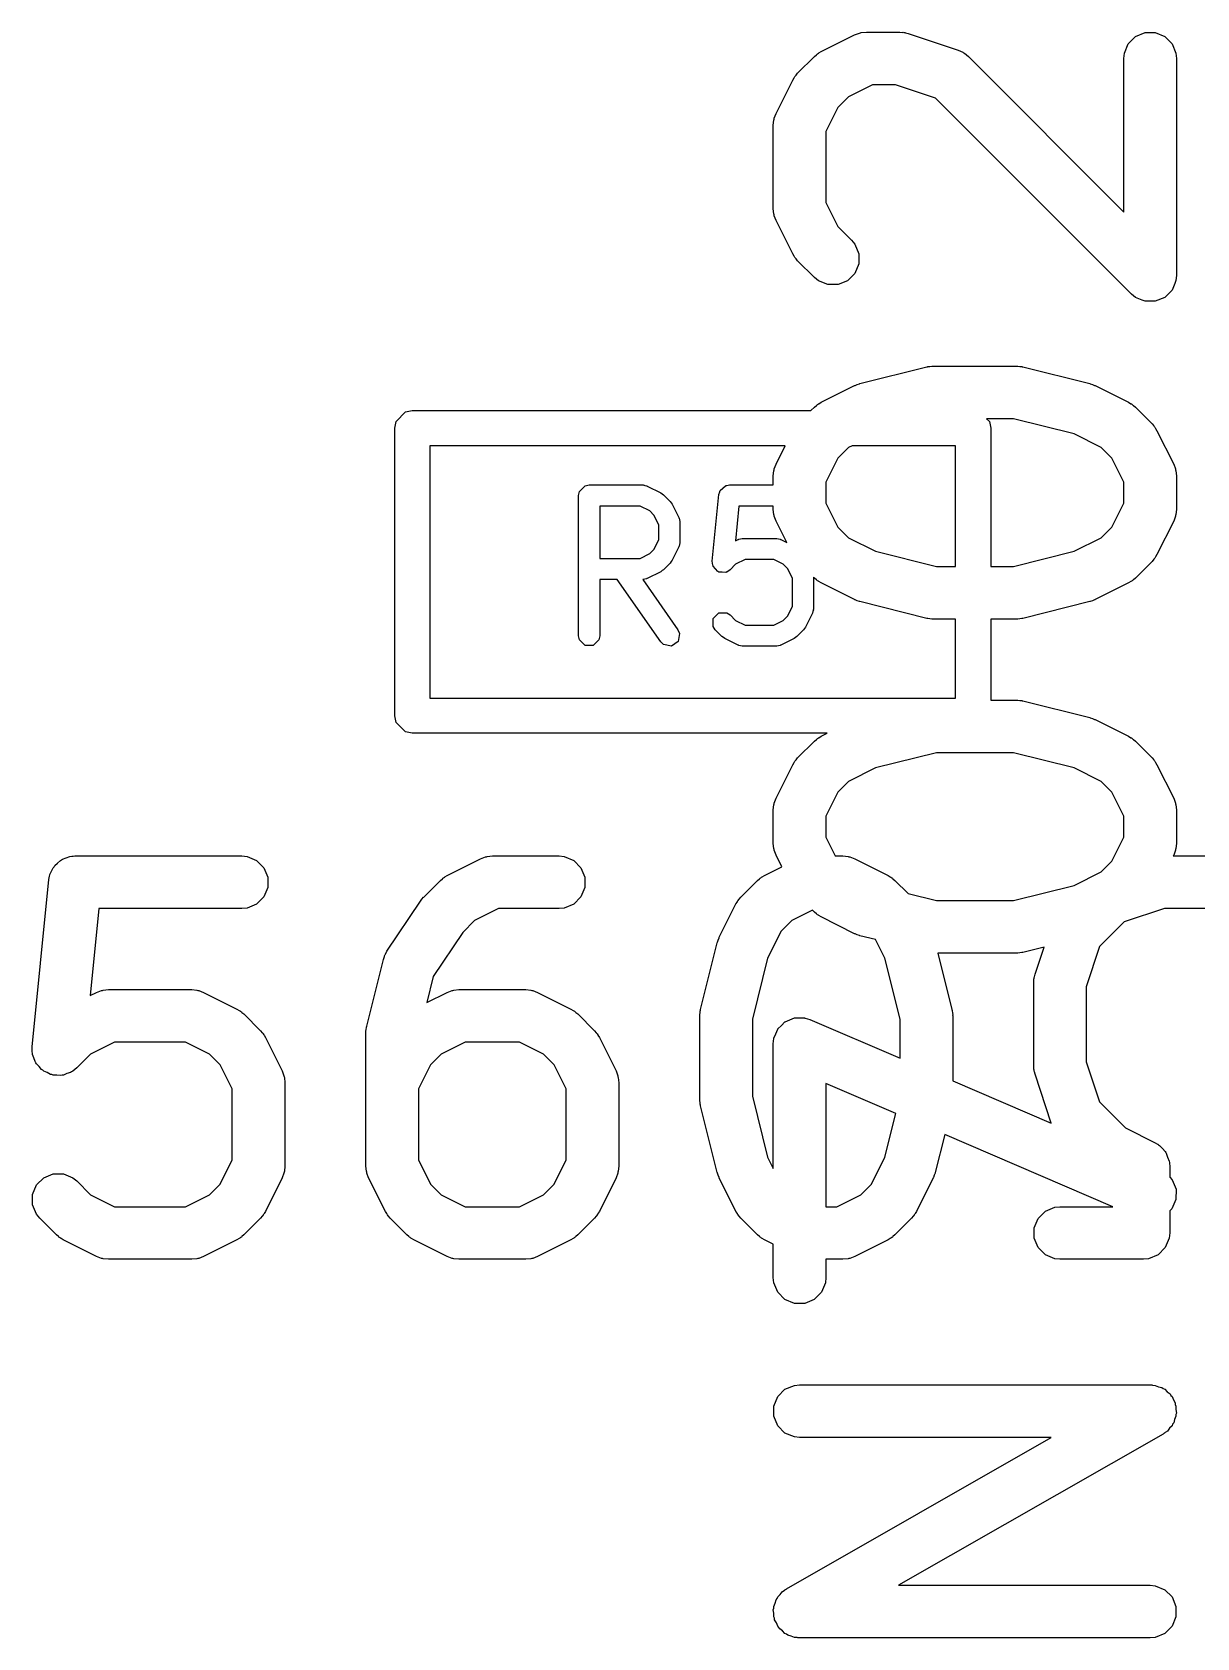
# Model space of a CAD drawing. Header units: millimetres. Extents: x 129 to 276, y -185 to -58.
# Drawn here: x 245.866 to 249.188, y -64.289 to -59.711 of the extents above; entities that cross this region are included whole.
import ezdxf

# ---------------------------------------------------------------- set-up
doc = ezdxf.new("R2010")
doc.units = ezdxf.units.MM
doc.layers.add('F.Fab', color=9, linetype='CONTINUOUS', true_color=0xafafaf)

msp = doc.modelspace()

# ---------------------------------------------------------------- linework, layer by layer
at = {"layer": 'F.Fab', "linetype": 'CONTINUOUS'}
for p, q in [((248.116516, -59.766251), (248.211754, -59.718632)), ((248.211754, -59.718632), (248.225485, -59.713377)), ((248.225485, -59.713377), (248.228174, -59.713185)), ((248.228174, -59.713185), (248.230663, -59.712155)), ((248.230663, -59.712155), (248.245295, -59.710714)), ((248.245295, -59.710714), (248.340533, -59.710714)), ((248.340533, -59.710714), (248.347938, -59.711443)), ((248.347938, -59.711443), (248.349913, -59.711303)), ((248.349913, -59.711303), (248.35251, -59.711893)), ((248.35251, -59.711893), (248.355165, -59.712155)), ((248.355165, -59.712155), (248.356996, -59.712913)), ((248.356996, -59.712913), (248.36425, -59.714563)), ((248.36425, -59.714563), (248.507107, -59.762182)), ((248.98126, -59.771082), (248.992459, -59.744046)), ((248.992459, -59.744046), (249.013151, -59.723354)), ((249.013151, -59.723354), (249.040187, -59.712155)), ((249.040187, -59.712155), (249.069451, -59.712155)), ((249.069451, -59.712155), (249.096487, -59.723354)), ((249.096487, -59.723354), (249.117179, -59.744046)), ((249.117179, -59.744046), (249.128378, -59.771082)), ((248.049405, -59.827919), (248.097024, -59.7803)), ((248.097024, -59.7803), (248.102773, -59.775581)), ((248.102773, -59.775581), (248.104073, -59.774083)), ((248.104073, -59.774083), (248.106332, -59.772661)), ((248.106332, -59.772661), (248.108389, -59.770973)), ((248.108389, -59.770973), (248.110216, -59.770215)), ((248.110216, -59.770215), (248.116516, -59.766251)), ((248.507107, -59.762182), (248.520532, -59.768176)), ((248.520532, -59.768176), (248.522567, -59.769941)), ((248.522567, -59.769941), (248.525058, -59.770973)), ((248.525058, -59.770973), (248.536423, -59.7803)), ((248.536423, -59.7803), (248.979819, -60.223695)), ((248.979819, -59.785714), (248.98126, -59.771082)), ((248.979819, -60.223695), (248.979819, -59.785714)), ((249.128378, -59.771082), (249.129819, -59.785714)), ((249.129819, -59.785714), (249.129819, -60.404761)), ((248.035356, -59.847411), (248.03932, -59.841111)), ((248.03932, -59.841111), (248.040078, -59.839284)), ((248.040078, -59.839284), (248.041766, -59.837227)), ((248.041766, -59.837227), (248.043188, -59.834968)), ((248.043188, -59.834968), (248.044686, -59.833668)), ((248.044686, -59.833668), (248.049405, -59.827919)), ((247.987737, -59.942649), (248.035356, -59.847411)), ((248.263, -59.860714), (248.194484, -59.894972)), ((248.328363, -59.860714), (248.263, -59.860714)), ((248.442876, -59.898885), (248.328363, -59.860714)), ((248.164077, -59.925379), (248.129819, -59.993895)), ((248.194484, -59.894972), (248.164077, -59.925379)), ((249.001786, -60.457794), (248.442876, -59.898885)), ((247.979819, -59.97619), (247.98126, -59.961558)), ((247.979819, -60.214285), (247.979819, -59.97619)), ((247.98126, -59.961558), (247.982291, -59.959068)), ((247.982291, -59.959068), (247.982482, -59.956381)), ((247.982482, -59.956381), (247.987737, -59.942649)), ((248.129819, -59.993895), (248.129819, -60.19658)), ((248.129819, -60.19658), (248.164077, -60.265096)), ((247.98126, -60.228917), (247.979819, -60.214285)), ((247.982291, -60.231406), (247.98126, -60.228917)), ((247.982482, -60.234094), (247.982291, -60.231406)), ((247.987737, -60.247826), (247.982482, -60.234094)), ((248.035356, -60.343064), (247.987737, -60.247826)), ((248.164077, -60.265096), (248.20309, -60.304109)), ((248.03932, -60.349363), (248.035356, -60.343064)), ((248.20309, -60.304109), (248.212417, -60.315474)), ((248.212417, -60.315474), (248.223616, -60.34251)), ((248.223616, -60.34251), (248.223616, -60.371773)), ((248.040078, -60.351191), (248.03932, -60.349363)), ((248.041766, -60.353247), (248.040078, -60.351191)), ((248.043188, -60.355507), (248.041766, -60.353247)), ((248.044686, -60.356806), (248.043188, -60.355507)), ((248.049405, -60.362556), (248.044686, -60.356806)), ((248.097024, -60.410175), (248.049405, -60.362556)), ((248.223616, -60.371773), (248.212417, -60.398809)), ((248.108389, -60.419502), (248.097024, -60.410175)), ((248.135425, -60.430701), (248.108389, -60.419502)), ((248.164688, -60.430701), (248.135425, -60.430701)), ((248.191724, -60.419502), (248.164688, -60.430701)), ((248.212417, -60.398809), (248.191724, -60.419502)), ((249.125098, -60.427311), (249.11718, -60.446429)), ((249.128378, -60.419393), (249.125098, -60.427311)), ((249.129819, -60.404761), (249.128378, -60.419393)), ((249.013151, -60.467122), (249.001786, -60.457794)), ((249.032268, -60.47504), (249.013151, -60.467122)), ((249.040187, -60.47832), (249.032268, -60.47504)), ((249.040188, -60.47832), (249.040187, -60.47832)), ((249.069451, -60.47832), (249.040188, -60.47832)), ((249.096487, -60.467121), (249.069451, -60.47832)), ((249.11718, -60.446429), (249.096487, -60.467121)), ((248.227105, -60.712953), (248.417581, -60.665334)), ((248.417581, -60.665334), (248.420117, -60.664958)), ((248.420117, -60.664958), (248.421139, -60.664536)), ((248.421139, -60.664536), (248.426651, -60.663993)), ((248.426651, -60.663993), (248.432125, -60.663184)), ((248.432125, -60.663184), (248.433217, -60.663346)), ((248.433217, -60.663346), (248.435771, -60.663095)), ((248.435771, -60.663095), (248.673866, -60.663095)), ((248.673866, -60.663095), (248.676419, -60.663346)), ((248.676419, -60.663346), (248.677512, -60.663184)), ((248.677512, -60.663184), (248.682985, -60.663993)), ((248.682985, -60.663993), (248.688498, -60.664536)), ((248.688498, -60.664536), (248.689519, -60.664958)), ((248.689519, -60.664958), (248.692056, -60.665334)), ((248.692056, -60.665334), (248.882532, -60.712953)), ((248.116516, -60.766251), (248.211754, -60.718632)), ((248.211754, -60.718632), (248.212823, -60.718222)), ((248.212823, -60.718222), (248.213259, -60.7179)), ((248.213259, -60.7179), (248.219395, -60.715707)), ((248.219395, -60.715707), (248.225485, -60.713377)), ((248.225485, -60.713377), (248.226025, -60.713338)), ((248.226025, -60.713338), (248.227105, -60.712953)), ((248.882532, -60.712953), (248.883611, -60.713338)), ((248.883611, -60.713338), (248.884151, -60.713377)), ((248.884151, -60.713377), (248.890232, -60.715704)), ((248.890232, -60.715704), (248.896378, -60.7179)), ((248.896378, -60.7179), (248.896813, -60.718222)), ((248.896813, -60.718222), (248.897883, -60.718632)), ((248.897883, -60.718632), (248.993121, -60.766251)), ((246.903806, -60.820866), (246.930866, -60.793806)), ((246.930866, -60.793806), (246.95, -60.79)), ((246.95, -60.79), (248.087324, -60.79)), ((248.087324, -60.79), (248.097024, -60.7803)), ((248.097024, -60.7803), (248.102773, -60.775581)), ((248.102773, -60.775581), (248.104073, -60.774083)), ((248.104073, -60.774083), (248.106332, -60.772661)), ((248.106332, -60.772661), (248.108389, -60.770973)), ((248.108389, -60.770973), (248.110216, -60.770215)), ((248.110216, -60.770215), (248.116516, -60.766251)), ((248.993121, -60.766251), (248.999417, -60.770214)), ((248.999417, -60.770214), (249.001247, -60.770972)), ((249.001247, -60.770972), (249.003305, -60.772661)), ((249.003305, -60.772661), (249.005564, -60.774083)), ((249.005564, -60.774083), (249.006863, -60.775581)), ((249.006863, -60.775581), (249.012612, -60.780299)), ((249.012612, -60.780299), (249.060232, -60.827918)), ((246.9, -60.84), (246.903806, -60.820866)), ((246.9, -61.66), (246.9, -60.84)), ((248.664632, -60.813095), (248.588423, -60.813095)), ((248.588423, -60.813095), (248.596194, -60.820866)), ((248.596194, -60.820866), (248.6, -60.84)), ((248.6, -60.84), (248.6, -61.234523)), ((248.838166, -60.856478), (248.664632, -60.813095)), ((249.060232, -60.827918), (249.06495, -60.833667)), ((249.06495, -60.833667), (249.06645, -60.834968)), ((249.06645, -60.834968), (249.067872, -60.837227)), ((249.067872, -60.837227), (249.06956, -60.839284)), ((249.06956, -60.839284), (249.070317, -60.841111)), ((249.070317, -60.841111), (249.074282, -60.847411)), ((249.074282, -60.847411), (249.121901, -60.942649)), ((247, -60.89), (247, -61.61)), ((248.014061, -60.89), (247, -60.89)), ((247.987737, -60.942649), (248.014061, -60.89)), ((248.194484, -60.894972), (248.164077, -60.925379)), ((248.204428, -60.89), (248.194484, -60.894972)), ((248.5, -60.89), (248.204428, -60.89)), ((248.5, -61.234523), (248.5, -60.89)), ((248.915153, -60.894972), (248.838166, -60.856478)), ((248.945561, -60.925379), (248.915153, -60.894972)), ((248.164077, -60.925379), (248.129819, -60.993895)), ((248.979819, -60.993895), (248.945561, -60.925379)), ((247.979819, -60.97619), (247.98126, -60.961558)), ((247.979819, -61.001927), (247.979819, -60.97619)), ((247.98126, -60.961558), (247.982291, -60.959068)), ((247.982291, -60.959068), (247.982482, -60.956381)), ((247.982482, -60.956381), (247.987737, -60.942649)), ((249.121901, -60.942649), (249.127156, -60.95638)), ((249.127156, -60.95638), (249.127347, -60.959069)), ((249.127347, -60.959069), (249.128378, -60.961558)), ((249.128378, -60.961558), (249.129819, -60.97619)), ((249.129819, -60.97619), (249.129819, -61.071428)), ((247.424762, -61.031927), (247.427046, -61.020446)), ((247.424762, -61.431927), (247.424762, -61.031927)), ((247.427046, -61.020446), (247.443281, -61.004211)), ((247.443281, -61.004211), (247.454762, -61.001927)), ((247.454762, -61.001927), (247.607143, -61.001927)), ((247.607143, -61.001927), (247.608617, -61.00222)), ((247.608617, -61.00222), (247.609269, -61.002003)), ((247.609269, -61.002003), (247.613905, -61.003272)), ((247.613905, -61.003272), (247.618624, -61.004211)), ((247.618624, -61.004211), (247.61911, -61.004697)), ((247.61911, -61.004697), (247.62056, -61.005094)), ((247.62056, -61.005094), (247.658655, -61.024142)), ((247.658655, -61.024142), (247.662458, -61.027094)), ((247.662458, -61.027094), (247.666451, -61.029762)), ((247.666451, -61.029762), (247.685499, -61.048809)), ((247.805863, -61.219418), (247.824911, -61.028942)), ((247.824911, -61.028942), (247.827046, -61.021941)), ((247.827046, -61.020446), (247.827702, -61.019789)), ((247.827046, -61.021941), (247.827046, -61.020446)), ((247.827702, -61.019789), (247.828326, -61.017745)), ((247.828326, -61.017745), (247.836141, -61.01135)), ((247.836141, -61.01135), (247.843281, -61.004211)), ((247.843281, -61.004211), (247.845377, -61.003793)), ((247.845377, -61.003793), (247.846096, -61.003206)), ((247.846096, -61.003206), (247.847584, -61.003354)), ((247.847584, -61.003354), (247.854762, -61.001927)), ((247.854762, -61.001927), (247.979819, -61.001927)), ((248.129819, -60.993895), (248.129819, -61.053723)), ((248.979819, -61.053723), (248.979819, -60.993895)), ((247.60006, -61.061927), (247.484762, -61.061927)), ((247.484762, -61.061927), (247.484762, -61.211451)), ((247.627467, -61.07563), (247.60006, -61.061927)), ((247.639629, -61.087793), (247.627467, -61.07563)), ((247.685499, -61.048809), (247.688175, -61.052815)), ((247.688175, -61.052815), (247.691118, -61.056606)), ((247.691118, -61.056606), (247.710166, -61.094702)), ((247.881911, -61.061927), (247.871983, -61.161203)), ((247.979819, -61.061927), (247.881911, -61.061927)), ((247.979819, -61.071428), (247.979819, -61.061927)), ((247.98126, -61.08606), (247.979819, -61.071428)), ((248.129819, -61.053723), (248.164077, -61.122239)), ((248.945561, -61.122238), (248.979819, -61.053723)), ((249.129819, -61.071428), (249.128378, -61.08606)), ((247.653333, -61.1152), (247.639629, -61.087793)), ((247.653333, -61.158177), (247.653333, -61.1152)), ((247.710166, -61.094702), (247.710562, -61.09615)), ((247.710562, -61.09615), (247.711049, -61.096637)), ((247.711049, -61.096637), (247.711986, -61.101348)), ((247.711986, -61.101348), (247.713258, -61.105992)), ((247.713258, -61.105992), (247.71304, -61.106645)), ((247.71304, -61.106645), (247.713333, -61.108118)), ((247.713333, -61.108118), (247.713333, -61.16526)), ((247.982291, -61.088549), (247.98126, -61.08606)), ((247.982482, -61.091237), (247.982291, -61.088549)), ((247.987737, -61.104969), (247.982482, -61.091237)), ((248.018149, -61.165793), (247.987737, -61.104969)), ((248.164077, -61.122239), (248.194484, -61.152646)), ((248.915153, -61.152645), (248.945561, -61.122238)), ((249.121901, -61.104969), (249.074282, -61.200207)), ((249.127156, -61.091238), (249.121901, -61.104969)), ((249.127347, -61.088548), (249.127156, -61.091238)), ((249.128378, -61.08606), (249.127347, -61.088548)), ((247.639629, -61.185584), (247.653333, -61.158177)), ((247.713258, -61.167386), (247.711986, -61.172029)), ((247.713333, -61.16526), (247.71304, -61.166732)), ((247.71304, -61.166732), (247.713258, -61.167386)), ((247.871983, -61.161203), (247.879441, -61.157475)), ((247.879441, -61.157475), (247.880889, -61.157078)), ((247.880889, -61.157078), (247.881376, -61.156592)), ((247.881376, -61.156592), (247.886087, -61.155654)), ((247.886087, -61.155654), (247.890731, -61.154383)), ((247.890731, -61.154383), (247.891384, -61.1546)), ((247.891384, -61.1546), (247.892857, -61.154308)), ((247.892857, -61.154308), (247.988095, -61.154308)), ((247.988095, -61.154308), (247.989569, -61.154601)), ((247.989569, -61.154601), (247.990221, -61.154384)), ((247.990221, -61.154384), (247.994857, -61.155653)), ((247.994857, -61.155653), (247.999576, -61.156592)), ((247.999576, -61.156592), (248.000062, -61.157078)), ((248.000062, -61.157078), (248.001512, -61.157475)), ((248.001512, -61.157475), (248.018149, -61.165793)), ((248.194484, -61.152646), (248.271471, -61.191139)), ((248.838166, -61.191139), (248.915153, -61.152645)), ((247.484762, -61.211451), (247.60006, -61.211451)), ((247.60006, -61.211451), (247.627467, -61.197747)), ((247.627467, -61.197747), (247.639629, -61.185584)), ((247.710166, -61.178676), (247.691118, -61.216772)), ((247.710562, -61.177227), (247.710166, -61.178676)), ((247.711049, -61.176741), (247.710562, -61.177227)), ((247.711986, -61.172029), (247.711049, -61.176741)), ((247.89994, -61.214308), (247.872531, -61.228012)), ((247.981012, -61.214308), (247.89994, -61.214308)), ((248.008418, -61.228011), (247.981012, -61.214308)), ((248.271471, -61.191139), (248.445005, -61.234523)), ((248.664632, -61.234523), (248.838166, -61.191139)), ((249.06495, -61.21395), (249.060232, -61.2197)), ((249.06645, -61.21265), (249.06495, -61.21395)), ((249.067872, -61.21039), (249.06645, -61.21265)), ((249.06956, -61.208334), (249.067872, -61.21039)), ((249.070317, -61.206506), (249.06956, -61.208334)), ((249.074282, -61.200207), (249.070317, -61.206506)), ((247.658655, -61.249236), (247.62056, -61.268284)), ((247.662458, -61.246283), (247.658655, -61.249236)), ((247.666451, -61.243616), (247.662458, -61.246283)), ((247.685499, -61.224569), (247.666451, -61.243616)), ((247.688175, -61.220562), (247.685499, -61.224569)), ((247.691118, -61.216772), (247.688175, -61.220562)), ((247.806993, -61.231069), (247.805863, -61.219418)), ((247.807997, -61.232296), (247.806993, -61.231069)), ((247.807997, -61.233882), (247.807997, -61.232296)), ((247.815135, -61.24102), (247.807997, -61.233882)), ((247.821532, -61.248839), (247.815135, -61.24102)), ((247.82311, -61.248996), (247.821532, -61.248839)), ((247.824233, -61.250119), (247.82311, -61.248996)), ((247.834335, -61.250119), (247.824233, -61.250119)), ((247.84438, -61.251124), (247.834335, -61.250119)), ((247.845607, -61.250119), (247.84438, -61.251124)), ((247.847193, -61.25012), (247.845607, -61.250119)), ((247.856927, -61.243617), (247.847193, -61.25012)), ((247.872531, -61.228012), (247.856927, -61.243617)), ((248.020582, -61.240175), (248.008418, -61.228011)), ((248.034285, -61.26758), (248.020582, -61.240175)), ((248.445005, -61.234523), (248.5, -61.234523)), ((248.6, -61.234523), (248.664632, -61.234523)), ((249.060232, -61.2197), (249.012612, -61.267319)), ((247.53438, -61.271451), (247.484762, -61.271451)), ((247.484762, -61.271451), (247.484762, -61.431927)), ((247.658756, -61.44913), (247.53438, -61.271451)), ((247.608617, -61.271157), (247.607561, -61.271367)), ((247.607561, -61.271367), (247.70791, -61.414723)), ((247.609269, -61.271375), (247.608617, -61.271157)), ((247.613905, -61.270105), (247.609269, -61.271375)), ((247.618624, -61.269167), (247.613905, -61.270105)), ((247.61911, -61.26868), (247.618624, -61.269167)), ((247.62056, -61.268284), (247.61911, -61.26868)), ((248.034285, -61.348655), (248.034285, -61.26758)), ((248.097024, -61.267318), (248.094285, -61.264579)), ((248.094285, -61.264579), (248.094285, -61.355737)), ((248.102773, -61.272036), (248.097024, -61.267318)), ((248.104073, -61.273535), (248.102773, -61.272036)), ((248.106332, -61.274956), (248.104073, -61.273535)), ((248.108389, -61.276645), (248.106332, -61.274956)), ((248.110216, -61.277402), (248.108389, -61.276645)), ((248.116516, -61.281367), (248.110216, -61.277402)), ((248.211754, -61.328986), (248.116516, -61.281367)), ((248.993121, -61.281367), (248.897883, -61.328986)), ((248.999417, -61.277403), (248.993121, -61.281367)), ((249.001247, -61.276646), (248.999417, -61.277403)), ((249.003305, -61.274956), (249.001247, -61.276646)), ((249.005564, -61.273535), (249.003305, -61.274956)), ((249.006863, -61.272036), (249.005564, -61.273535)), ((249.012612, -61.267319), (249.006863, -61.272036)), ((248.020581, -61.376062), (248.034285, -61.348655)), ((248.212823, -61.329395), (248.211754, -61.328986)), ((248.213259, -61.329718), (248.212823, -61.329395)), ((248.219395, -61.33191), (248.213259, -61.329718)), ((248.225485, -61.334241), (248.219395, -61.33191)), ((248.226025, -61.334279), (248.225485, -61.334241)), ((248.227105, -61.334665), (248.226025, -61.334279)), ((248.417581, -61.382284), (248.227105, -61.334665)), ((248.882532, -61.334665), (248.692056, -61.382284)), ((248.883611, -61.334279), (248.882532, -61.334665)), ((248.884151, -61.334241), (248.883611, -61.334279)), ((248.890232, -61.331913), (248.884151, -61.334241)), ((248.896378, -61.329718), (248.890232, -61.331913)), ((248.896813, -61.329395), (248.896378, -61.329718)), ((248.897883, -61.328986), (248.896813, -61.329395)), ((247.807998, -61.382352), (247.824234, -61.366116)), ((247.807998, -61.405312), (247.807998, -61.382352)), ((247.824234, -61.366116), (247.847194, -61.366116)), ((247.847194, -61.366116), (247.856927, -61.372619)), ((247.856927, -61.372619), (247.872531, -61.388223)), ((247.872531, -61.388223), (247.899939, -61.401927)), ((247.981013, -61.401927), (248.00842, -61.388223)), ((248.00842, -61.388223), (248.020581, -61.376062)), ((248.091118, -61.369153), (248.072071, -61.407248)), ((248.091514, -61.367704), (248.091118, -61.369153)), ((248.092001, -61.367218), (248.091514, -61.367704)), ((248.092939, -61.362498), (248.092001, -61.367218)), ((248.094209, -61.357863), (248.092939, -61.362498)), ((248.094285, -61.355737), (248.093991, -61.357211)), ((248.093991, -61.357211), (248.094209, -61.357863)), ((248.420117, -61.382659), (248.417581, -61.382284)), ((248.421139, -61.383082), (248.420117, -61.382659)), ((248.426651, -61.383624), (248.421139, -61.383082)), ((248.432125, -61.384434), (248.426651, -61.383624)), ((248.433217, -61.384271), (248.432125, -61.384434)), ((248.435771, -61.384523), (248.433217, -61.384271)), ((248.5, -61.384523), (248.435771, -61.384523)), ((248.5, -61.61), (248.5, -61.384523)), ((248.673866, -61.384523), (248.6, -61.384523)), ((248.6, -61.384523), (248.6, -61.615476)), ((248.676419, -61.384271), (248.673866, -61.384523)), ((248.677512, -61.384434), (248.676419, -61.384271)), ((248.682985, -61.383624), (248.677512, -61.384434)), ((248.688498, -61.383082), (248.682985, -61.383624)), ((248.689519, -61.382659), (248.688498, -61.383082)), ((248.692056, -61.382284), (248.689519, -61.382659)), ((247.427046, -61.443408), (247.424762, -61.431927)), ((247.443281, -61.459643), (247.427046, -61.443408)), ((247.482478, -61.443408), (247.466243, -61.459643)), ((247.484762, -61.431927), (247.482478, -61.443408)), ((247.70791, -61.414723), (247.712622, -61.425438)), ((247.712622, -61.425438), (247.708632, -61.448049)), ((247.814501, -61.415045), (247.807998, -61.405312)), ((247.833549, -61.434093), (247.814501, -61.415045)), ((247.837545, -61.436763), (247.833549, -61.434093)), ((247.841346, -61.439713), (247.837545, -61.436763)), ((247.879441, -61.45876), (247.841346, -61.439713)), ((247.899939, -61.401927), (247.981013, -61.401927)), ((248.039606, -61.439713), (248.001511, -61.45876)), ((248.043406, -61.436762), (248.039606, -61.439713)), ((248.047403, -61.434093), (248.043406, -61.436762)), ((248.066451, -61.415045), (248.047403, -61.434093)), ((248.069121, -61.411048), (248.066451, -61.415045)), ((248.072071, -61.407248), (248.069121, -61.411048)), ((247.466243, -61.459643), (247.443281, -61.459643)), ((247.667211, -61.457226), (247.658756, -61.44913)), ((247.689821, -61.461216), (247.667211, -61.457226)), ((247.708632, -61.448049), (247.689821, -61.461216)), ((247.880889, -61.459156), (247.879441, -61.45876)), ((247.881376, -61.459643), (247.880889, -61.459156)), ((247.886095, -61.460581), (247.881376, -61.459643)), ((247.890731, -61.461851), (247.886095, -61.460581)), ((247.891382, -61.461633), (247.890731, -61.461851)), ((247.892857, -61.461927), (247.891382, -61.461633)), ((247.988095, -61.461927), (247.892857, -61.461927)), ((247.989569, -61.461633), (247.988095, -61.461927)), ((247.990221, -61.461851), (247.989569, -61.461633)), ((247.994856, -61.460581), (247.990221, -61.461851)), ((247.999576, -61.459643), (247.994856, -61.460581)), ((248.000062, -61.459156), (247.999576, -61.459643)), ((248.001511, -61.45876), (248.000062, -61.459156)), ((247, -61.61), (248.5, -61.61)), ((248.6, -61.615476), (248.673866, -61.615476)), ((248.673866, -61.615476), (248.676419, -61.615727)), ((248.676419, -61.615727), (248.677512, -61.615565)), ((248.677512, -61.615565), (248.682985, -61.616374)), ((248.682985, -61.616374), (248.688498, -61.616917)), ((248.688498, -61.616917), (248.689519, -61.617339)), ((248.689519, -61.617339), (248.692056, -61.617715)), ((248.692056, -61.617715), (248.882532, -61.665334)), ((246.903806, -61.679134), (246.9, -61.66)), ((248.882532, -61.665334), (248.883611, -61.665719)), ((248.883611, -61.665719), (248.884151, -61.665758)), ((248.884151, -61.665758), (248.890232, -61.668085)), ((248.890232, -61.668085), (248.896378, -61.670281)), ((248.896378, -61.670281), (248.896813, -61.670603)), ((248.896813, -61.670603), (248.897883, -61.671013)), ((248.897883, -61.671013), (248.993121, -61.718632)), ((246.930866, -61.706194), (246.903806, -61.679134)), ((246.95, -61.71), (246.930866, -61.706194)), ((248.13378, -61.71), (246.95, -61.71)), ((248.110216, -61.722596), (248.116516, -61.718632)), ((248.116516, -61.718632), (248.13378, -61.71)), ((248.993121, -61.718632), (248.999417, -61.722595)), ((248.049405, -61.7803), (248.097024, -61.732681)), ((248.097024, -61.732681), (248.102773, -61.727962)), ((248.102773, -61.727962), (248.104073, -61.726464)), ((248.104073, -61.726464), (248.106332, -61.725042)), ((248.106332, -61.725042), (248.108389, -61.723354)), ((248.108389, -61.723354), (248.110216, -61.722596)), ((248.999417, -61.722595), (249.001247, -61.723353)), ((249.001247, -61.723353), (249.003305, -61.725042)), ((249.003305, -61.725042), (249.005564, -61.726464)), ((249.005564, -61.726464), (249.006863, -61.727962)), ((249.006863, -61.727962), (249.012612, -61.73268)), ((249.012612, -61.73268), (249.060232, -61.780299)), ((247.987737, -61.89503), (248.035356, -61.799792)), ((248.035356, -61.799792), (248.03932, -61.793492)), ((248.03932, -61.793492), (248.040078, -61.791665)), ((248.040078, -61.791665), (248.041766, -61.789608)), ((248.041766, -61.789608), (248.043188, -61.787349)), ((248.043188, -61.787349), (248.044686, -61.786049)), ((248.044686, -61.786049), (248.049405, -61.7803)), ((248.271471, -61.808859), (248.194484, -61.847353)), ((248.445005, -61.765476), (248.271471, -61.808859)), ((248.664632, -61.765476), (248.445005, -61.765476)), ((248.838166, -61.808859), (248.664632, -61.765476)), ((248.915153, -61.847353), (248.838166, -61.808859)), ((249.060232, -61.780299), (249.06495, -61.786048)), ((249.06495, -61.786048), (249.06645, -61.787349)), ((249.06645, -61.787349), (249.067872, -61.789608)), ((249.067872, -61.789608), (249.06956, -61.791665)), ((249.06956, -61.791665), (249.070317, -61.793492)), ((249.070317, -61.793492), (249.074282, -61.799792)), ((249.074282, -61.799792), (249.121901, -61.89503)), ((248.194484, -61.847353), (248.164077, -61.87776)), ((248.945561, -61.87776), (248.915153, -61.847353)), ((247.982482, -61.908762), (247.987737, -61.89503)), ((248.164077, -61.87776), (248.129819, -61.946276)), ((248.979819, -61.946276), (248.945561, -61.87776)), ((249.121901, -61.89503), (249.127156, -61.908761)), ((247.979819, -61.928571), (247.98126, -61.913939)), ((247.979819, -62.023809), (247.979819, -61.928571)), ((247.98126, -61.913939), (247.982291, -61.911449)), ((247.982291, -61.911449), (247.982482, -61.908762)), ((248.129819, -61.946276), (248.129819, -62.006104)), ((248.979819, -62.006104), (248.979819, -61.946276)), ((249.127156, -61.908761), (249.127347, -61.91145)), ((249.127347, -61.91145), (249.128378, -61.913939)), ((249.128378, -61.913939), (249.129819, -61.928571)), ((249.129819, -61.928571), (249.129819, -62.023809)), ((247.98126, -62.038441), (247.979819, -62.023809)), ((247.982291, -62.04093), (247.98126, -62.038441)), ((248.129819, -62.006104), (248.156677, -62.059819)), ((248.945561, -62.074619), (248.979819, -62.006104)), ((249.128378, -62.038441), (249.127347, -62.040929)), ((249.129819, -62.023809), (249.128378, -62.038441)), ((245.930191, -62.087153), (245.938673, -62.080212)), ((245.938673, -62.080212), (245.946427, -62.072459)), ((245.946427, -62.072459), (245.949915, -62.071013)), ((245.949915, -62.071013), (245.952839, -62.068622)), ((245.952839, -62.068622), (245.963336, -62.065454)), ((245.963336, -62.065454), (245.973463, -62.06126)), ((245.973463, -62.06126), (245.979068, -62.060707)), ((245.979068, -62.060707), (245.980855, -62.060169)), ((245.980855, -62.060169), (245.982683, -62.060351)), ((245.982683, -62.060351), (245.988095, -62.059819)), ((245.988095, -62.059819), (246.464285, -62.059819)), ((246.464285, -62.059819), (246.478917, -62.06126)), ((246.478917, -62.06126), (246.505953, -62.072459)), ((246.505953, -62.072459), (246.526645, -62.093151)), ((247.049792, -62.115356), (247.14503, -62.067737)), ((247.14503, -62.067737), (247.158761, -62.062482)), ((247.158761, -62.062482), (247.16145, -62.06229)), ((247.16145, -62.06229), (247.163939, -62.06126)), ((247.163939, -62.06126), (247.178571, -62.059819)), ((247.178571, -62.059819), (247.369047, -62.059819)), ((247.369047, -62.059819), (247.383679, -62.06126)), ((247.383679, -62.06126), (247.410715, -62.072459)), ((247.410715, -62.072459), (247.431407, -62.093151)), ((247.982482, -62.043618), (247.982291, -62.04093)), ((247.987737, -62.05735), (247.982482, -62.043618)), ((248.004302, -62.090481), (247.987737, -62.05735)), ((248.156677, -62.059819), (248.178571, -62.059819)), ((248.178571, -62.059819), (248.193203, -62.06126)), ((248.193203, -62.06126), (248.195692, -62.062291)), ((248.195692, -62.062291), (248.19838, -62.062482)), ((248.19838, -62.062482), (248.212112, -62.067737)), ((248.212112, -62.067737), (248.30735, -62.115356)), ((248.915153, -62.105026), (248.945561, -62.074619)), ((249.121901, -62.05735), (249.120666, -62.059819)), ((249.120666, -62.059819), (249.273809, -62.059819)), ((249.127156, -62.043619), (249.121901, -62.05735)), ((249.127347, -62.040929), (249.127156, -62.043619)), ((245.865848, -62.603546), (245.913467, -62.127356)), ((245.913467, -62.127356), (245.914536, -62.122023)), ((245.914536, -62.120187), (245.915249, -62.118464)), ((245.914536, -62.122023), (245.914536, -62.120187)), ((245.915249, -62.118464), (245.916357, -62.11294)), ((245.916357, -62.11294), (245.921539, -62.10328)), ((245.921539, -62.10328), (245.925735, -62.093151)), ((245.925735, -62.093151), (245.928406, -62.090479)), ((245.928406, -62.090479), (245.930191, -62.087153)), ((246.526645, -62.093151), (246.537844, -62.120187)), ((246.537844, -62.120187), (246.537844, -62.149451)), ((246.982681, -62.177024), (247.0303, -62.129405)), ((247.0303, -62.129405), (247.036049, -62.124686)), ((247.036049, -62.124686), (247.037349, -62.123188)), ((247.037349, -62.123188), (247.039608, -62.121766)), ((247.039608, -62.121766), (247.041665, -62.120078)), ((247.041665, -62.120078), (247.043492, -62.11932)), ((247.043492, -62.11932), (247.049792, -62.115356)), ((247.431407, -62.093151), (247.442606, -62.120187)), ((247.442606, -62.120187), (247.442606, -62.149451)), ((247.887443, -62.177024), (247.935062, -62.129405)), ((247.935062, -62.129405), (247.940811, -62.124686)), ((247.940811, -62.124686), (247.942111, -62.123188)), ((247.942111, -62.123188), (247.94437, -62.121766)), ((247.94437, -62.121766), (247.946427, -62.120078)), ((247.946427, -62.120078), (247.948254, -62.11932)), ((247.948254, -62.11932), (247.954554, -62.115356)), ((247.954554, -62.115356), (248.004302, -62.090481)), ((248.30735, -62.115356), (248.313649, -62.11932)), ((248.313649, -62.11932), (248.315477, -62.120078)), ((248.315477, -62.120078), (248.317533, -62.121766)), ((248.317533, -62.121766), (248.319793, -62.123188)), ((248.319793, -62.123188), (248.321092, -62.124686)), ((248.321092, -62.124686), (248.326842, -62.129405)), ((248.326842, -62.129405), (248.364119, -62.166682)), ((248.838166, -62.14352), (248.915153, -62.105026)), ((246.526645, -62.176487), (246.505953, -62.197179)), ((246.537844, -62.149451), (246.526645, -62.176487)), ((247.431407, -62.176487), (247.410715, -62.197179)), ((247.442606, -62.149451), (247.431407, -62.176487)), ((248.364119, -62.166682), (248.445005, -62.186904)), ((248.664632, -62.186904), (248.838166, -62.14352)), ((246.055969, -62.209819), (246.03115, -62.458009)), ((246.464285, -62.209819), (246.055969, -62.209819)), ((246.478917, -62.208378), (246.464285, -62.209819)), ((246.505953, -62.197179), (246.478917, -62.208378)), ((246.878072, -62.331311), (246.97331, -62.188454)), ((246.97331, -62.188454), (246.973344, -62.188411)), ((246.973344, -62.188411), (246.973354, -62.188389)), ((246.973354, -62.188389), (246.977842, -62.18292)), ((246.977842, -62.18292), (246.982626, -62.177079)), ((246.982626, -62.177079), (246.982647, -62.177064)), ((246.982647, -62.177064), (246.982681, -62.177024)), ((247.196276, -62.209819), (247.12776, -62.244077)), ((247.369047, -62.209819), (247.196276, -62.209819)), ((247.383679, -62.208378), (247.369047, -62.209819)), ((247.410715, -62.197179), (247.383679, -62.208378)), ((247.825775, -62.291754), (247.873394, -62.196516)), ((247.873394, -62.196516), (247.877358, -62.190216)), ((247.877358, -62.190216), (247.878116, -62.188389)), ((247.878116, -62.188389), (247.879804, -62.186332)), ((247.879804, -62.186332), (247.881226, -62.184073)), ((247.881226, -62.184073), (247.882724, -62.182773)), ((247.882724, -62.182773), (247.887443, -62.177024)), ((248.091775, -62.21445), (248.032522, -62.244077)), ((248.097024, -62.219699), (248.091775, -62.21445)), ((248.102773, -62.224417), (248.097024, -62.219699)), ((248.445005, -62.186904), (248.664632, -62.186904)), ((249.095503, -62.209819), (248.98099, -62.24799)), ((249.261639, -62.209819), (249.095503, -62.209819)), ((247.12776, -62.244077), (247.093998, -62.277838)), ((248.032522, -62.244077), (248.002115, -62.274484)), ((248.104073, -62.225916), (248.102773, -62.224417)), ((248.106332, -62.227337), (248.104073, -62.225916)), ((248.108389, -62.229026), (248.106332, -62.227337)), ((248.110216, -62.229783), (248.108389, -62.229026)), ((248.116516, -62.233748), (248.110216, -62.229783)), ((248.211754, -62.281367), (248.116516, -62.233748)), ((248.98099, -62.24799), (248.91079, -62.318189)), ((247.093998, -62.277838), (247.010086, -62.403707)), ((247.772477, -62.497581), (247.820096, -62.307105)), ((247.820096, -62.307105), (247.820481, -62.306025)), ((247.820481, -62.306025), (247.82052, -62.305486)), ((247.82052, -62.305486), (247.822847, -62.299404)), ((247.822847, -62.299404), (247.825043, -62.293259)), ((247.825043, -62.293259), (247.825365, -62.292823)), ((247.825365, -62.292823), (247.825775, -62.291754)), ((248.002115, -62.274484), (247.963621, -62.351471)), ((248.212823, -62.281776), (248.211754, -62.281367)), ((248.213259, -62.282099), (248.212823, -62.281776)), ((248.219395, -62.284291), (248.213259, -62.282099)), ((248.225485, -62.286622), (248.219395, -62.284291)), ((248.226025, -62.28666), (248.225485, -62.286622)), ((248.227105, -62.287046), (248.226025, -62.28666)), ((248.271636, -62.298178), (248.227105, -62.287046)), ((248.298282, -62.351471), (248.271636, -62.298178)), ((246.820096, -62.5452), (246.867715, -62.354724)), ((246.867715, -62.354724), (246.870795, -62.346101)), ((246.870795, -62.346101), (246.871155, -62.344285)), ((246.871155, -62.344285), (246.872033, -62.342637)), ((246.872033, -62.342637), (246.872662, -62.340878)), ((246.872662, -62.340878), (246.873765, -62.339389)), ((246.873765, -62.339389), (246.878072, -62.331311)), ((247.963621, -62.351471), (247.920238, -62.525005)), ((248.341666, -62.525005), (248.298282, -62.351471)), ((248.673866, -62.336904), (248.449258, -62.336904)), ((248.449258, -62.336904), (248.489427, -62.497581)), ((248.676419, -62.336652), (248.673866, -62.336904)), ((248.677512, -62.336815), (248.676419, -62.336652)), ((248.682985, -62.336005), (248.677512, -62.336815)), ((248.688498, -62.335463), (248.682985, -62.336005)), ((248.689519, -62.33504), (248.688498, -62.335463)), ((248.692056, -62.334665), (248.689519, -62.33504)), ((248.752196, -62.319629), (248.692056, -62.334665)), ((248.726468, -62.396816), (248.752196, -62.319629)), ((248.91079, -62.318189), (248.872619, -62.432703)), ((247.010086, -62.403707), (246.991562, -62.477804)), ((248.723798, -62.408555), (248.72406, -62.405901)), ((248.72406, -62.405901), (248.724818, -62.404069)), ((248.724818, -62.404069), (248.726468, -62.396816)), ((246.03115, -62.458009), (246.049792, -62.448689)), ((246.049792, -62.448689), (246.063523, -62.443434)), ((246.063523, -62.443434), (246.066212, -62.443242)), ((246.066212, -62.443242), (246.068701, -62.442212)), ((246.068701, -62.442212), (246.083333, -62.440771)), ((246.083333, -62.440771), (246.321428, -62.440771)), ((246.321428, -62.440771), (246.33606, -62.442212)), ((246.33606, -62.442212), (246.338549, -62.443243)), ((246.338549, -62.443243), (246.341237, -62.443434)), ((246.341237, -62.443434), (246.354969, -62.448689)), ((246.354969, -62.448689), (246.450207, -62.496308)), ((246.991562, -62.477804), (247.049792, -62.448689)), ((247.049792, -62.448689), (247.063523, -62.443434)), ((247.063523, -62.443434), (247.066212, -62.443242)), ((247.066212, -62.443242), (247.068701, -62.442212)), ((247.068701, -62.442212), (247.083333, -62.440771)), ((247.083333, -62.440771), (247.273809, -62.440771)), ((247.273809, -62.440771), (247.288441, -62.442212)), ((247.288441, -62.442212), (247.29093, -62.443243)), ((247.29093, -62.443243), (247.293618, -62.443434)), ((247.293618, -62.443434), (247.30735, -62.448689)), ((247.30735, -62.448689), (247.402588, -62.496308)), ((248.722619, -62.420533), (248.723348, -62.413127)), ((248.722619, -62.658628), (248.722619, -62.420533)), ((248.723208, -62.411153), (248.723798, -62.408555)), ((248.723348, -62.413127), (248.723208, -62.411153)), ((248.872619, -62.432703), (248.872619, -62.646457)), ((246.450207, -62.496308), (246.456506, -62.500272)), ((247.402588, -62.496308), (247.408887, -62.500272)), ((246.456506, -62.500272), (246.458334, -62.50103)), ((246.458334, -62.50103), (246.46039, -62.502718)), ((246.46039, -62.502718), (246.46265, -62.50414)), ((246.46265, -62.50414), (246.463949, -62.505638)), ((246.463949, -62.505638), (246.469699, -62.510357)), ((246.469699, -62.510357), (246.517318, -62.557976)), ((247.408887, -62.500272), (247.410715, -62.50103)), ((247.410715, -62.50103), (247.412771, -62.502718)), ((247.412771, -62.502718), (247.415031, -62.50414)), ((247.415031, -62.50414), (247.41633, -62.505638)), ((247.41633, -62.505638), (247.42208, -62.510357)), ((247.42208, -62.510357), (247.469699, -62.557976)), ((247.770238, -62.515771), (247.770489, -62.513217)), ((247.770238, -62.753866), (247.770238, -62.515771)), ((247.770327, -62.512125), (247.771136, -62.506651)), ((247.770489, -62.513217), (247.770327, -62.512125)), ((247.771136, -62.506651), (247.771679, -62.501139)), ((247.771679, -62.501139), (247.772101, -62.500117)), ((247.772101, -62.500117), (247.772477, -62.497581)), ((247.920238, -62.525005), (247.920238, -62.744632)), ((247.992971, -62.552813), (248.003131, -62.542897)), ((248.003131, -62.542897), (248.013151, -62.532878)), ((248.013151, -62.532878), (248.013581, -62.532699)), ((248.013581, -62.532699), (248.013915, -62.532374)), ((248.013915, -62.532374), (248.027097, -62.5271)), ((248.027097, -62.5271), (248.040187, -62.521679)), ((248.040187, -62.521679), (248.040653, -62.521679)), ((248.040653, -62.521679), (248.041085, -62.521506)), ((248.041085, -62.521506), (248.055265, -62.521679)), ((248.055265, -62.521679), (248.069451, -62.521679)), ((248.069451, -62.521679), (248.069881, -62.521857)), ((248.069881, -62.521857), (248.070346, -62.521863)), ((248.070346, -62.521863), (248.084363, -62.526302)), ((248.084363, -62.526302), (248.341666, -62.636574)), ((248.341666, -62.636574), (248.341666, -62.525005)), ((248.489427, -62.497581), (248.489802, -62.500117)), ((248.489802, -62.500117), (248.490225, -62.501139)), ((248.490225, -62.501139), (248.490767, -62.506651)), ((248.490767, -62.506651), (248.491577, -62.512125)), ((248.491577, -62.512125), (248.491414, -62.513217)), ((248.491414, -62.513217), (248.491666, -62.515771)), ((248.491666, -62.515771), (248.491666, -62.70086)), ((246.517318, -62.557976), (246.522036, -62.563725)), ((246.522036, -62.563725), (246.523535, -62.565025)), ((246.523535, -62.565025), (246.524956, -62.567284)), ((246.524956, -62.567284), (246.526645, -62.569341)), ((246.526645, -62.569341), (246.527402, -62.571168)), ((246.527402, -62.571168), (246.531367, -62.577468)), ((246.531367, -62.577468), (246.578986, -62.672706)), ((246.817857, -62.56339), (246.818108, -62.560836)), ((246.817857, -62.944342), (246.817857, -62.56339)), ((246.817946, -62.559744), (246.818755, -62.55427)), ((246.818108, -62.560836), (246.817946, -62.559744)), ((246.818755, -62.55427), (246.819298, -62.548758)), ((246.819298, -62.548758), (246.81972, -62.547736)), ((246.81972, -62.547736), (246.820096, -62.5452)), ((247.469699, -62.557976), (247.474417, -62.563725)), ((247.474417, -62.563725), (247.475916, -62.565025)), ((247.475916, -62.565025), (247.477337, -62.567284)), ((247.477337, -62.567284), (247.479026, -62.569341)), ((247.479026, -62.569341), (247.479783, -62.571168)), ((247.479783, -62.571168), (247.483748, -62.577468)), ((247.483748, -62.577468), (247.531367, -62.672706)), ((247.979819, -62.595238), (247.98126, -62.580606)), ((247.98126, -62.580606), (247.981438, -62.580175)), ((247.981438, -62.580175), (247.981444, -62.579711)), ((247.981444, -62.579711), (247.987032, -62.56667)), ((247.987032, -62.56667), (247.992459, -62.55357)), ((247.992459, -62.55357), (247.992787, -62.553241)), ((247.992787, -62.553241), (247.992971, -62.552813)), ((245.865826, -62.618249), (245.865848, -62.603546)), ((245.866917, -62.621864), (245.865826, -62.618249)), ((245.866917, -62.62564), (245.866917, -62.621864)), ((245.871111, -62.635765), (245.866917, -62.62564)), ((246.032522, -62.625029), (245.993509, -62.664042)), ((246.101038, -62.590771), (246.032522, -62.625029)), ((246.303723, -62.590771), (246.101038, -62.590771)), ((246.372239, -62.625029), (246.303723, -62.590771)), ((246.402646, -62.655436), (246.372239, -62.625029)), ((247.032522, -62.625029), (247.002115, -62.655436)), ((247.101038, -62.590771), (247.032522, -62.625029)), ((247.256104, -62.590771), (247.101038, -62.590771)), ((247.32462, -62.625029), (247.256104, -62.590771)), ((247.355027, -62.655436), (247.32462, -62.625029)), ((247.979819, -62.950561), (247.979819, -62.595238)), ((245.874279, -62.646265), (245.871111, -62.635765)), ((245.87667, -62.649188), (245.874279, -62.646265)), ((245.878116, -62.652677), (245.87667, -62.649188)), ((245.885869, -62.66043), (245.878116, -62.652677)), ((245.89281, -62.668913), (245.885869, -62.66043)), ((245.896136, -62.670697), (245.89281, -62.668913)), ((245.898808, -62.673369), (245.896136, -62.670697)), ((245.908935, -62.677564), (245.898808, -62.673369)), ((245.918597, -62.682747), (245.908935, -62.677564)), ((245.965232, -62.680373), (245.955107, -62.684568)), ((245.975732, -62.677206), (245.965232, -62.680373)), ((245.978655, -62.674814), (245.975732, -62.677206)), ((245.982144, -62.673369), (245.978655, -62.674814)), ((245.993509, -62.664042), (245.982144, -62.673369)), ((246.436904, -62.723952), (246.402646, -62.655436)), ((246.578986, -62.672706), (246.584241, -62.686437)), ((247.002115, -62.655436), (246.967857, -62.723952)), ((247.389285, -62.723952), (247.355027, -62.655436)), ((247.531367, -62.672706), (247.536622, -62.686437)), ((248.723348, -62.666033), (248.722619, -62.658628)), ((248.723208, -62.668008), (248.723348, -62.666033)), ((248.723798, -62.670605), (248.723208, -62.668008)), ((248.72406, -62.67326), (248.723798, -62.670605)), ((248.724818, -62.675091), (248.72406, -62.67326)), ((248.726468, -62.682345), (248.724818, -62.675091)), ((248.872619, -62.646457), (248.91079, -62.760971)), ((245.922356, -62.683122), (245.918597, -62.682747)), ((245.925845, -62.684568), (245.922356, -62.683122)), ((245.936806, -62.684568), (245.925845, -62.684568)), ((245.947716, -62.685659), (245.936806, -62.684568)), ((245.951332, -62.684568), (245.947716, -62.685659)), ((245.955107, -62.684568), (245.951332, -62.684568)), ((246.436904, -62.926637), (246.436904, -62.723952)), ((246.584241, -62.686437), (246.584432, -62.689126)), ((246.584432, -62.689126), (246.585463, -62.691615)), ((246.585463, -62.691615), (246.586904, -62.706247)), ((246.586904, -62.706247), (246.586904, -62.944342)), ((246.967857, -62.723952), (246.967857, -62.926637)), ((247.389285, -62.926637), (247.389285, -62.723952)), ((247.536622, -62.686437), (247.536813, -62.689126)), ((247.536813, -62.689126), (247.537844, -62.691615)), ((247.537844, -62.691615), (247.539285, -62.706247)), ((247.539285, -62.706247), (247.539285, -62.944342)), ((248.329215, -62.794433), (248.129819, -62.708978)), ((248.129819, -62.708978), (248.129819, -63.059819)), ((248.491666, -62.70086), (248.772801, -62.821346)), ((248.772801, -62.821346), (248.726468, -62.682345)), ((247.770489, -62.756419), (247.770238, -62.753866)), ((247.770327, -62.757512), (247.770489, -62.756419)), ((247.771136, -62.762985), (247.770327, -62.757512)), ((247.771679, -62.768498), (247.771136, -62.762985)), ((247.772101, -62.769519), (247.771679, -62.768498)), ((247.772477, -62.772056), (247.772101, -62.769519)), ((247.820096, -62.962532), (247.772477, -62.772056)), ((247.920238, -62.744632), (247.963621, -62.918166)), ((248.91079, -62.760971), (248.984903, -62.835084)), ((248.298282, -62.918166), (248.329215, -62.794433)), ((248.468869, -62.854285), (248.441808, -62.962532)), ((248.948448, -63.059819), (248.468869, -62.854285)), ((248.984903, -62.835084), (249.069255, -62.87726)), ((249.069255, -62.87726), (249.075554, -62.881224)), ((249.075554, -62.881224), (249.077382, -62.881982)), ((249.077382, -62.881982), (249.078443, -62.883043)), ((249.078443, -62.883043), (249.081698, -62.885092)), ((249.081698, -62.885092), (249.089576, -62.894176)), ((249.089576, -62.894176), (249.098074, -62.902674)), ((249.098074, -62.902674), (249.099105, -62.905164)), ((249.099105, -62.905164), (249.100871, -62.9072)), ((249.100871, -62.9072), (249.104671, -62.918602)), ((246.402645, -62.995153), (246.436904, -62.926637)), ((246.586904, -62.944342), (246.585463, -62.958974)), ((246.819298, -62.958974), (246.817857, -62.944342)), ((246.967857, -62.926637), (247.002115, -62.995153)), ((247.355026, -62.995153), (247.389285, -62.926637)), ((247.539285, -62.944342), (247.537844, -62.958974)), ((247.963621, -62.918166), (247.979819, -62.950561)), ((248.259788, -62.995153), (248.298282, -62.918166)), ((249.104671, -62.918602), (249.109273, -62.92971)), ((249.109273, -62.92971), (249.109649, -62.933535)), ((249.109649, -62.933535), (249.110125, -62.934961)), ((249.110125, -62.934961), (249.109984, -62.936936)), ((249.109984, -62.936936), (249.110714, -62.944342)), ((249.110714, -62.944342), (249.110714, -62.975764)), ((245.866917, -63.024948), (245.878116, -62.997912)), ((245.878116, -62.997912), (245.898809, -62.977219)), ((245.898809, -62.977219), (245.925845, -62.966021)), ((245.925845, -62.966021), (245.955108, -62.966021)), ((245.955108, -62.966021), (245.982144, -62.97722)), ((245.982144, -62.97722), (245.99351, -62.986548)), ((245.99351, -62.986548), (246.032522, -63.025561)), ((246.372238, -63.025561), (246.402645, -62.995153)), ((246.578986, -62.977883), (246.531367, -63.073121)), ((246.584241, -62.964152), (246.578986, -62.977883)), ((246.584432, -62.961462), (246.584241, -62.964152)), ((246.585463, -62.958974), (246.584432, -62.961462)), ((246.820329, -62.961463), (246.819298, -62.958974)), ((246.82052, -62.964151), (246.820329, -62.961463)), ((246.825775, -62.977883), (246.82052, -62.964151)), ((246.873394, -63.073121), (246.825775, -62.977883)), ((247.002115, -62.995153), (247.032522, -63.025561)), ((247.324619, -63.025561), (247.355026, -62.995153)), ((247.531367, -62.977883), (247.483748, -63.073121)), ((247.536622, -62.964152), (247.531367, -62.977883)), ((247.536813, -62.961462), (247.536622, -62.964152)), ((247.537844, -62.958974), (247.536813, -62.961462)), ((247.820481, -62.963611), (247.820096, -62.962532)), ((247.82052, -62.964151), (247.820481, -62.963611)), ((247.822847, -62.970232), (247.82052, -62.964151)), ((247.825043, -62.976378), (247.822847, -62.970232)), ((247.825365, -62.976813), (247.825043, -62.976378)), ((247.825775, -62.977883), (247.825365, -62.976813)), ((247.873394, -63.073121), (247.825775, -62.977883)), ((248.229381, -63.025561), (248.259788, -62.995153)), ((248.436129, -62.977883), (248.38851, -63.073121)), ((248.436538, -62.976813), (248.436129, -62.977883)), ((248.436861, -62.976378), (248.436538, -62.976813)), ((248.439053, -62.970241), (248.436861, -62.976378)), ((248.441384, -62.964152), (248.439053, -62.970241)), ((248.441422, -62.963611), (248.441384, -62.964152)), ((248.441808, -62.962532), (248.441422, -62.963611)), ((249.110714, -62.975764), (249.117682, -62.982905)), ((249.117682, -62.982905), (249.12855, -63.010075)), ((245.866917, -63.054211), (245.866917, -63.024948)), ((246.032522, -63.025561), (246.101038, -63.059819)), ((246.303723, -63.059819), (246.372238, -63.025561)), ((247.032522, -63.025561), (247.101038, -63.059819)), ((247.256104, -63.059819), (247.324619, -63.025561)), ((248.160866, -63.059819), (248.229381, -63.025561)), ((249.128194, -63.039336), (249.116666, -63.066234)), ((249.12855, -63.010075), (249.128194, -63.039336)), ((245.878115, -63.081247), (245.866917, -63.054211)), ((245.887442, -63.092612), (245.878115, -63.081247)), ((245.935061, -63.140232), (245.887442, -63.092612)), ((246.101038, -63.059819), (246.303723, -63.059819)), ((246.517318, -63.092613), (246.4697, -63.140232)), ((246.522036, -63.086863), (246.517318, -63.092613)), ((246.523535, -63.085564), (246.522036, -63.086863)), ((246.524956, -63.083305), (246.523535, -63.085564)), ((246.526646, -63.081247), (246.524956, -63.083305)), ((246.527403, -63.079417), (246.526646, -63.081247)), ((246.531367, -63.073121), (246.527403, -63.079417)), ((246.877357, -63.079417), (246.873394, -63.073121)), ((246.878115, -63.081247), (246.877357, -63.079417)), ((246.879804, -63.083305), (246.878115, -63.081247)), ((246.881226, -63.085564), (246.879804, -63.083305)), ((246.882724, -63.086863), (246.881226, -63.085564)), ((246.887442, -63.092612), (246.882724, -63.086863)), ((246.935061, -63.140232), (246.887442, -63.092612)), ((247.101038, -63.059819), (247.256104, -63.059819)), ((247.469699, -63.092613), (247.422081, -63.140232)), ((247.474417, -63.086863), (247.469699, -63.092613)), ((247.475916, -63.085564), (247.474417, -63.086863)), ((247.477337, -63.083305), (247.475916, -63.085564)), ((247.479027, -63.081247), (247.477337, -63.083305)), ((247.479784, -63.079417), (247.479027, -63.081247)), ((247.483748, -63.073121), (247.479784, -63.079417)), ((247.877357, -63.079417), (247.873394, -63.073121)), ((247.878115, -63.081247), (247.877357, -63.079417)), ((247.879804, -63.083305), (247.878115, -63.081247)), ((247.881226, -63.085564), (247.879804, -63.083305)), ((247.882724, -63.086863), (247.881226, -63.085564)), ((247.887442, -63.092612), (247.882724, -63.086863)), ((247.935061, -63.140232), (247.887442, -63.092612)), ((248.129819, -63.059819), (248.160866, -63.059819)), ((248.374461, -63.092613), (248.326843, -63.140232)), ((248.379179, -63.086863), (248.374461, -63.092613)), ((248.380678, -63.085564), (248.379179, -63.086863)), ((248.382099, -63.083305), (248.380678, -63.085564)), ((248.383789, -63.081247), (248.382099, -63.083305)), ((248.384546, -63.079417), (248.383789, -63.081247)), ((248.38851, -63.073121), (248.384546, -63.079417)), ((248.735259, -63.093151), (248.755951, -63.072459)), ((248.755951, -63.072459), (248.782987, -63.06126)), ((248.782987, -63.06126), (248.797619, -63.059819)), ((248.797619, -63.059819), (248.948448, -63.059819)), ((249.116666, -63.066234), (249.110714, -63.072042)), ((249.110714, -63.072042), (249.110714, -63.134819)), ((248.72406, -63.120187), (248.735259, -63.093151)), ((248.72406, -63.149451), (248.72406, -63.120187)), ((249.110714, -63.134819), (249.109273, -63.149451)), ((245.94081, -63.14495), (245.935061, -63.140232)), ((245.942111, -63.14645), (245.94081, -63.14495)), ((245.94437, -63.147872), (245.942111, -63.14645)), ((245.946427, -63.14956), (245.94437, -63.147872)), ((245.948254, -63.150317), (245.946427, -63.14956)), ((245.954554, -63.154282), (245.948254, -63.150317)), ((246.049792, -63.201901), (245.954554, -63.154282)), ((246.450207, -63.154282), (246.354969, -63.201901)), ((246.456506, -63.150317), (246.450207, -63.154282)), ((246.458334, -63.14956), (246.456506, -63.150317)), ((246.46039, -63.147872), (246.458334, -63.14956)), ((246.46265, -63.14645), (246.46039, -63.147872)), ((246.46395, -63.14495), (246.46265, -63.14645)), ((246.4697, -63.140232), (246.46395, -63.14495)), ((246.94081, -63.14495), (246.935061, -63.140232)), ((246.942111, -63.14645), (246.94081, -63.14495)), ((246.94437, -63.147872), (246.942111, -63.14645)), ((246.946427, -63.14956), (246.94437, -63.147872)), ((246.948254, -63.150317), (246.946427, -63.14956)), ((246.954554, -63.154282), (246.948254, -63.150317)), ((247.049792, -63.201901), (246.954554, -63.154282)), ((247.402588, -63.154282), (247.30735, -63.201901)), ((247.408887, -63.150317), (247.402588, -63.154282)), ((247.410715, -63.14956), (247.408887, -63.150317)), ((247.412771, -63.147872), (247.410715, -63.14956)), ((247.415031, -63.14645), (247.412771, -63.147872)), ((247.416331, -63.14495), (247.415031, -63.14645)), ((247.422081, -63.140232), (247.416331, -63.14495)), ((247.94081, -63.14495), (247.935061, -63.140232)), ((247.942111, -63.14645), (247.94081, -63.14495)), ((247.94437, -63.147872), (247.942111, -63.14645)), ((247.946427, -63.14956), (247.94437, -63.147872)), ((247.948254, -63.150317), (247.946427, -63.14956)), ((247.954554, -63.154282), (247.948254, -63.150317)), ((247.979819, -63.166914), (247.954554, -63.154282)), ((247.979819, -63.261904), (247.979819, -63.166914)), ((248.30735, -63.154282), (248.212112, -63.201901)), ((248.313649, -63.150317), (248.30735, -63.154282)), ((248.315477, -63.14956), (248.313649, -63.150317)), ((248.317533, -63.147872), (248.315477, -63.14956)), ((248.319793, -63.14645), (248.317533, -63.147872)), ((248.321093, -63.14495), (248.319793, -63.14645)), ((248.326843, -63.140232), (248.321093, -63.14495)), ((248.735259, -63.176487), (248.72406, -63.149451)), ((248.755951, -63.197179), (248.735259, -63.176487)), ((249.098074, -63.176487), (249.077382, -63.197179)), ((249.109273, -63.149451), (249.098074, -63.176487)), ((246.063523, -63.207156), (246.049792, -63.201901)), ((246.066212, -63.207347), (246.063523, -63.207156)), ((246.068701, -63.208378), (246.066212, -63.207347)), ((246.083333, -63.209819), (246.068701, -63.208378)), ((246.321428, -63.209819), (246.083333, -63.209819)), ((246.33606, -63.208378), (246.321428, -63.209819)), ((246.338549, -63.207346), (246.33606, -63.208378)), ((246.341237, -63.207156), (246.338549, -63.207346)), ((246.354969, -63.201901), (246.341237, -63.207156)), ((247.063523, -63.207156), (247.049792, -63.201901)), ((247.066212, -63.207347), (247.063523, -63.207156)), ((247.068701, -63.208378), (247.066212, -63.207347)), ((247.083333, -63.209819), (247.068701, -63.208378)), ((247.273809, -63.209819), (247.083333, -63.209819)), ((247.288441, -63.208378), (247.273809, -63.209819)), ((247.29093, -63.207346), (247.288441, -63.208378)), ((247.293618, -63.207156), (247.29093, -63.207346)), ((247.30735, -63.201901), (247.293618, -63.207156)), ((248.178571, -63.209819), (248.129819, -63.209819)), ((248.129819, -63.209819), (248.129819, -63.261904)), ((248.193203, -63.208378), (248.178571, -63.209819)), ((248.195692, -63.207346), (248.193203, -63.208378)), ((248.19838, -63.207156), (248.195692, -63.207346)), ((248.212112, -63.201901), (248.19838, -63.207156)), ((248.782987, -63.208378), (248.755951, -63.197179)), ((248.797619, -63.209819), (248.782987, -63.208378)), ((249.035714, -63.209819), (248.797619, -63.209819)), ((249.050346, -63.208378), (249.035714, -63.209819)), ((249.077382, -63.197179), (249.050346, -63.208378)), ((247.98126, -63.276536), (247.979819, -63.261904)), ((248.129819, -63.261904), (248.128378, -63.276536)), ((247.992459, -63.303572), (247.98126, -63.276536)), ((248.013151, -63.324264), (247.992459, -63.303572)), ((248.117179, -63.303572), (248.096487, -63.324264)), ((248.128378, -63.276536), (248.117179, -63.303572)), ((248.040187, -63.335463), (248.013151, -63.324264)), ((248.069451, -63.335463), (248.040187, -63.335463)), ((248.096487, -63.324264), (248.069451, -63.335463)), ((247.992459, -63.601189), (248.013151, -63.580497)), ((248.013151, -63.580497), (248.040187, -63.569298)), ((248.040187, -63.569298), (248.054819, -63.567857)), ((248.054819, -63.567857), (249.054819, -63.567857)), ((249.054819, -63.567857), (249.058582, -63.568227)), ((249.058582, -63.568227), (249.060058, -63.56804)), ((249.060058, -63.56804), (249.061968, -63.568561)), ((249.061968, -63.568561), (249.069451, -63.569298)), ((249.069451, -63.569298), (249.078666, -63.573115)), ((249.078666, -63.573115), (249.08829, -63.57574)), ((249.08829, -63.57574), (249.09207, -63.578667)), ((249.09207, -63.578667), (249.096487, -63.580497)), ((249.096487, -63.580497), (249.103537, -63.587547)), ((249.103537, -63.587547), (249.111427, -63.593657)), ((249.111427, -63.593657), (249.1138, -63.59781)), ((247.98126, -63.628225), (247.992459, -63.601189)), ((247.98126, -63.657489), (247.98126, -63.628225)), ((249.1138, -63.59781), (249.117179, -63.601189)), ((249.117179, -63.601189), (249.120995, -63.610401)), ((249.120995, -63.610401), (249.125946, -63.619066)), ((249.125946, -63.619066), (249.126548, -63.623809)), ((249.126548, -63.623809), (249.128378, -63.628225)), ((249.128378, -63.628225), (249.128378, -63.638199)), ((249.128378, -63.638199), (249.129636, -63.648096)), ((247.992459, -63.684525), (247.98126, -63.657489)), ((248.013151, -63.705217), (247.992459, -63.684525)), ((249.117179, -63.684525), (249.110127, -63.691576)), ((249.119009, -63.680106), (249.117179, -63.684525)), ((249.121936, -63.676327), (249.119009, -63.680106)), ((249.12456, -63.666705), (249.121936, -63.676327)), ((249.128378, -63.657489), (249.12456, -63.666705)), ((249.129636, -63.648096), (249.128378, -63.652708)), ((249.128378, -63.652708), (249.128378, -63.657489)), ((248.040187, -63.716416), (248.013151, -63.705217)), ((248.017609, -64.149167), (248.772402, -63.717857)), ((248.054819, -63.717857), (248.040187, -63.716416)), ((248.772402, -63.717857), (248.054819, -63.717857)), ((249.09203, -63.707975), (248.337236, -64.139285)), ((249.095114, -63.705785), (249.09203, -63.707975)), ((249.096487, -63.705217), (249.095114, -63.705785)), ((249.097884, -63.703819), (249.096487, -63.705217)), ((249.104019, -63.699465), (249.097884, -63.703819)), ((249.110127, -63.691576), (249.104019, -63.699465)), ((248.337236, -64.139285), (249.054819, -64.139285)), ((249.054819, -64.139285), (249.069451, -64.140726)), ((249.069451, -64.140726), (249.096487, -64.151925)), ((247.98126, -64.199653), (247.985077, -64.190437)), ((247.985077, -64.190437), (247.987702, -64.180814)), ((247.987702, -64.180814), (247.990629, -64.177033)), ((247.990629, -64.177033), (247.992459, -64.172617)), ((247.992459, -64.172617), (247.999509, -64.165566)), ((247.999509, -64.165566), (248.005619, -64.157677)), ((248.005619, -64.157677), (248.011751, -64.153324)), ((248.011751, -64.153324), (248.013151, -64.151925)), ((248.013151, -64.151925), (248.014525, -64.151355)), ((248.014525, -64.151355), (248.017609, -64.149167)), ((249.096487, -64.151925), (249.117179, -64.172617)), ((249.117179, -64.172617), (249.128378, -64.199653)), ((247.980002, -64.209046), (247.98126, -64.204433)), ((247.98126, -64.218942), (247.980002, -64.209046)), ((247.98126, -64.204433), (247.98126, -64.199653)), ((247.98126, -64.228917), (247.98126, -64.218942)), ((247.983089, -64.233332), (247.98126, -64.228917)), ((247.983692, -64.238076), (247.983089, -64.233332)), ((249.128378, -64.228917), (249.117179, -64.255953)), ((249.128378, -64.199653), (249.128378, -64.228917)), ((247.988642, -64.24674), (247.983692, -64.238076)), ((247.992459, -64.255953), (247.988642, -64.24674)), ((247.995837, -64.259331), (247.992459, -64.255953)), ((247.998211, -64.263485), (247.995837, -64.259331)), ((248.0061, -64.269594), (247.998211, -64.263485)), ((248.013151, -64.276645), (248.0061, -64.269594)), ((248.017567, -64.278474), (248.013151, -64.276645)), ((248.021348, -64.281402), (248.017567, -64.278474)), ((248.030971, -64.284026), (248.021348, -64.281402)), ((249.096487, -64.276645), (249.069451, -64.287844)), ((249.117179, -64.255953), (249.096487, -64.276645)), ((248.040187, -64.287844), (248.030971, -64.284026)), ((248.047669, -64.28858), (248.040187, -64.287844)), ((248.04958, -64.289102), (248.047669, -64.28858)), ((248.051055, -64.288914), (248.04958, -64.289102)), ((248.054819, -64.289285), (248.051055, -64.288914)), ((249.054819, -64.289285), (248.054819, -64.289285)), ((249.069451, -64.287844), (249.054819, -64.289285))]:
    msp.add_line(p, q, dxfattribs=at)

doc.saveas('drawing.dxf')
